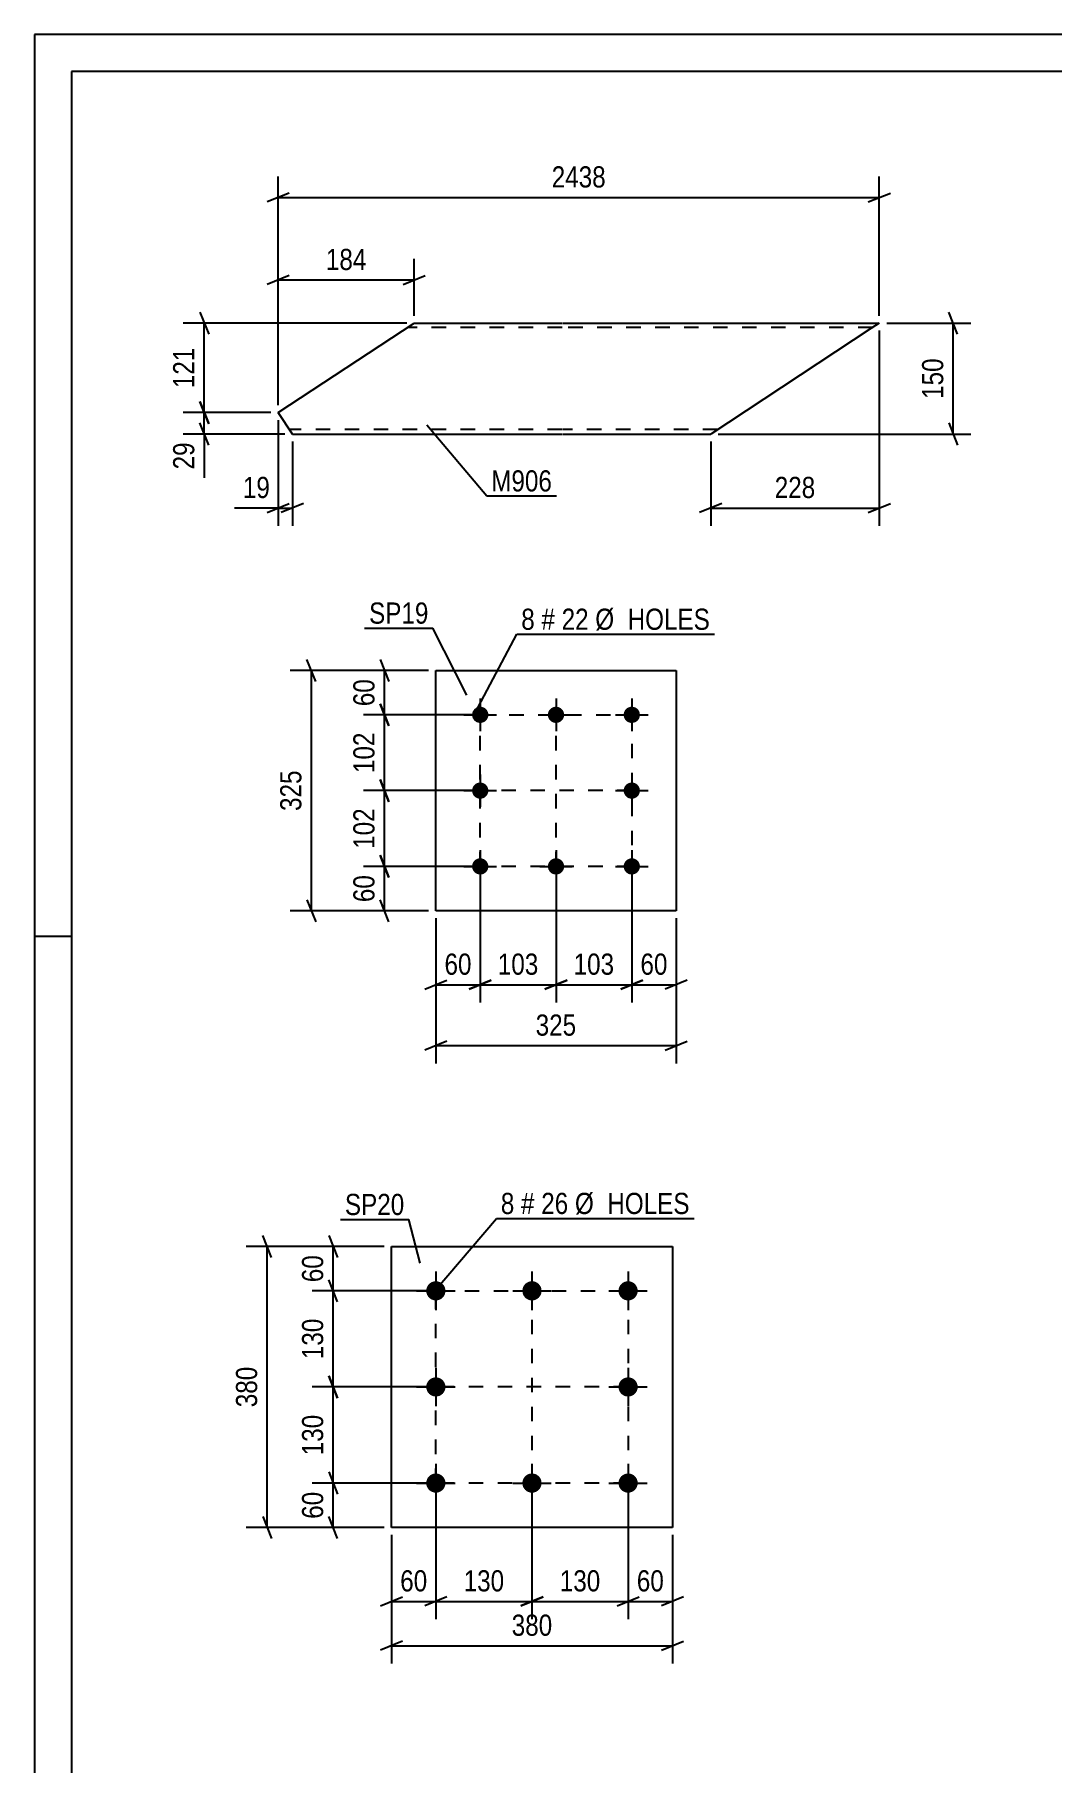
# Model space of a CAD drawing. Header units: millimetres. Extents: x 0 to 594, y 0 to 420.
# Drawn here: x 0 to 137.7, y 186.2 to 420 of the extents above; entities that cross this region are included whole.
import ezdxf

# ---------------------------------------------------------------- set-up
doc = ezdxf.new("R2010")
doc.units = ezdxf.units.MM
doc.linetypes.add('DXK_LINE_DOT2', pattern=[3.9198, 1.9599, -1.9599])
doc.styles.add('Arial Narrow', font='ARIALN.TTF', dxfattribs={"height": 0.2})

# ---------------------------------------------------------------- blocks, each defined once
blk = doc.blocks.new('Unknown-570386002-1132')
at = {"color": 5, "linetype": 'Continuous'}
for p, q in [((594, 420), (0, 420)), ((0, 420), (0, 0)), ((589, 415), (5, 415)), ((5, 415), (5, 5)), ((5, 298), (0, 298))]:
    blk.add_line(p, q, dxfattribs=at)
blk = doc.blocks.new('Part-570386002-7884 - 7868')
at = {"color": 2, "linetype": 'Continuous'}
for p, q in [((32.95, 368.87), (51.34, 380.97)), ((51.34, 380.97), (71.34, 380.97)), ((71.44, 380.97), (114.24, 380.97)), ((113.11, 380.23), (91.44, 365.97)), ((114.24, 380.97), (113.11, 380.23)), ((34.86, 365.97), (32.95, 368.87)), ((34.86, 365.97), (71.34, 365.97)), ((71.44, 365.97), (91.44, 365.97))]:
    blk.add_line(p, q, dxfattribs=at)
at = {"color": 7, "linetype": 'DXK_LINE_DOT2'}
for p, q in [((71.34, 380.37), (50.42, 380.37)), ((113.33, 380.37), (71.44, 380.37)), ((34.07, 367.17), (34.86, 365.97)), ((71.34, 366.57), (34.46, 366.57)), ((92.35, 366.57), (71.44, 366.57))]:
    blk.add_line(p, q, dxfattribs=at)
blk = doc.blocks.new('Bolt-570386002-8388 - 8354')
at = {"linetype": 'Continuous'}
for points in [[(60.27, 329.1, -1), (60.27, 326.9, -1)], [(70.52, 329.1, -1), (70.52, 326.9, -1)], [(80.77, 329.1, -1), (80.77, 326.9, -1)], [(60.27, 318.85, -1), (60.27, 316.65, -1)], [(80.77, 318.85, -1), (80.77, 316.65, -1)], [(60.27, 308.6, -1), (60.27, 306.4, -1)], [(70.52, 308.6, -1), (70.52, 306.4, -1)], [(80.77, 308.6, -1), (80.77, 306.4, -1)]]:
    blk.add_hatch(color=1, dxfattribs=at).paths.add_polyline_path(points)
at = {"color": 1, "linetype": 'Continuous'}
for p, q in [((60.27, 330.2), (60.27, 325.8)), ((70.52, 330.2), (70.52, 325.8)), ((80.77, 330.2), (80.77, 325.8)), ((58.07, 328), (62.47, 328)), ((68.32, 328), (72.72, 328)), ((78.57, 328), (82.97, 328)), ((60.27, 319.95), (60.27, 315.55)), ((80.77, 319.95), (80.77, 315.55)), ((58.07, 317.75), (62.47, 317.75)), ((78.57, 317.75), (82.97, 317.75)), ((60.27, 309.7), (60.27, 305.3)), ((70.52, 309.7), (70.52, 305.3)), ((80.77, 309.7), (80.77, 305.3)), ((58.07, 307.5), (62.47, 307.5)), ((68.32, 307.5), (72.72, 307.5)), ((78.57, 307.5), (82.97, 307.5))]:
    blk.add_line(p, q, dxfattribs=at)
blk = doc.blocks.new('Part-570386002-8403 - 8354')
at = {"color": 2, "linetype": 'Continuous'}
for p, q in [((54.27, 301.5), (54.27, 334)), ((54.27, 334), (86.77, 334)), ((86.77, 334), (86.77, 301.5)), ((86.77, 301.5), (54.27, 301.5))]:
    blk.add_line(p, q, dxfattribs=at)
blk = doc.blocks.new('Bolt-570386002-8549 - 8515')
at = {"linetype": 'Continuous'}
for points in [[(54.27, 251.4, -1), (54.27, 248.8, -1)], [(67.27, 251.4, -1), (67.27, 248.8, -1)], [(80.27, 251.4, -1), (80.27, 248.8, -1)], [(54.27, 238.4, -1), (54.27, 235.8, -1)], [(80.27, 238.4, -1), (80.27, 235.8, -1)], [(54.27, 225.4, -1), (54.27, 222.8, -1)], [(67.27, 225.4, -1), (67.27, 222.8, -1)], [(80.27, 225.4, -1), (80.27, 222.8, -1)]]:
    blk.add_hatch(color=1, dxfattribs=at).paths.add_polyline_path(points)
at = {"color": 1, "linetype": 'Continuous'}
for p, q in [((54.27, 252.7), (54.27, 247.5)), ((67.27, 252.7), (67.27, 247.5)), ((80.27, 252.7), (80.27, 247.5)), ((51.67, 250.1), (56.87, 250.1)), ((64.67, 250.1), (69.87, 250.1)), ((77.67, 250.1), (82.87, 250.1)), ((54.27, 239.7), (54.27, 234.5)), ((80.27, 239.7), (80.27, 234.5)), ((51.67, 237.1), (56.87, 237.1)), ((77.67, 237.1), (82.87, 237.1)), ((54.27, 226.7), (54.27, 221.5)), ((67.27, 226.7), (67.27, 221.5)), ((80.27, 226.7), (80.27, 221.5)), ((51.67, 224.1), (56.87, 224.1)), ((64.67, 224.1), (69.87, 224.1)), ((77.67, 224.1), (82.87, 224.1))]:
    blk.add_line(p, q, dxfattribs=at)
blk = doc.blocks.new('Part-570386002-8564 - 8515')
at = {"color": 2, "linetype": 'Continuous'}
for p, q in [((48.27, 218.1), (48.27, 256.1)), ((48.27, 256.1), (86.27, 256.1)), ((86.27, 256.1), (86.27, 218.1)), ((86.27, 218.1), (48.27, 218.1))]:
    blk.add_line(p, q, dxfattribs=at)
blk = doc.blocks.new('Rectangle-570386002-17973 - 8354')
at = {"color": 1, "linetype": 'DXK_LINE_DOT2'}
blk.add_lwpolyline([(60.27, 328), (80.77, 328), (80.77, 307.5), (60.27, 307.5), (60.27, 328)], close=True, dxfattribs=at)
blk = doc.blocks.new('Rectangle-570386002-18033 - 8515')
at = {"color": 1, "linetype": 'DXK_LINE_DOT2'}
blk.add_lwpolyline([(54.27, 250.1), (80.27, 250.1), (80.27, 224.1), (54.27, 224.1), (54.27, 250.1)], close=True, dxfattribs=at)
blk = doc.blocks.new('Line-570386002-17983 - 8354')
at = {"color": 1, "linetype": 'DXK_LINE_DOT2'}
blk.add_line((70.52, 307.5), (70.52, 328), dxfattribs=at)
blk = doc.blocks.new('Line-570386002-18043 - 8515')
at = {"color": 1, "linetype": 'DXK_LINE_DOT2'}
blk.add_line((67.27, 250.1), (67.27, 224.1), dxfattribs=at)
blk = doc.blocks.new('Line-570386002-17990 - 8354')
at = {"color": 1, "linetype": 'DXK_LINE_DOT2'}
blk.add_line((80.77, 317.75), (60.27, 317.75), dxfattribs=at)
blk = doc.blocks.new('Line-570386002-18050 - 8515')
at = {"color": 1, "linetype": 'DXK_LINE_DOT2'}
blk.add_line((80.27, 237.1), (54.27, 237.1), dxfattribs=at)
blk = doc.blocks.new('StraightDimension-570386002-7922 - 7868')
at = {"color": 7, "linetype": 'Continuous'}
for p, q in [((22.35, 382.47), (23.55, 379.47)), ((50.34, 380.97), (20.1, 380.97)), ((22.95, 368.87), (22.95, 380.97)), ((23.55, 367.37), (22.35, 370.37)), ((31.95, 368.87), (20.1, 368.87))]:
    blk.add_line(p, q, dxfattribs=at)
at = {"color": 0}
blk.add_wipeout([(22.2, 378.26), (18, 378.26), (18, 371.58), (22.2, 371.58)], dxfattribs=at)
at = {"color": 3, "style": 'Arial Narrow'}
blk.add_text('121', height=2.863, rotation=90.0002, dxfattribs=at).set_placement((21.6, 372.18))
blk = doc.blocks.new('StraightDimension-570386002-7898 - 7868')
at = {"color": 7, "linetype": 'Continuous'}
for p, q in [((124.84, 379.47), (123.64, 382.47)), ((115.24, 380.97), (126.64, 380.97)), ((124.24, 365.97), (124.24, 380.97)), ((123.64, 367.47), (124.84, 364.47)), ((92.44, 365.97), (126.64, 365.97))]:
    blk.add_line(p, q, dxfattribs=at)
at = {"color": 0}
blk.add_wipeout([(123.49, 376.81), (119.29, 376.81), (119.29, 370.13), (123.49, 370.13)], dxfattribs=at)
at = {"color": 3, "style": 'Arial Narrow'}
blk.add_text('150', height=2.863, rotation=90.0002, dxfattribs=at).set_placement((122.89, 370.73))
blk = doc.blocks.new('StraightDimension-570386002-7887 - 7868')
at = {"color": 7, "linetype": 'Continuous'}
for p, q in [((32.95, 369.87), (32.95, 400.82)), ((114.24, 381.97), (114.24, 400.82)), ((34.45, 398.57), (31.45, 397.37)), ((32.95, 397.97), (114.24, 397.97)), ((112.74, 397.37), (115.74, 398.57))]:
    blk.add_line(p, q, dxfattribs=at)
at = {"color": 0}
blk.add_wipeout([(77.85, 398.72), (77.85, 402.92), (69.34, 402.92), (69.34, 398.72)], dxfattribs=at)
at = {"color": 3, "style": 'Arial Narrow'}
blk.add_text('2438', height=2.863, dxfattribs=at).set_placement((69.94, 399.32))
blk = doc.blocks.new('StraightDimension-570386002-7956 - 7868')
at = {"color": 7, "linetype": 'Continuous'}
for p, q in [((32.95, 369.87), (32.95, 389.66)), ((51.34, 381.97), (51.34, 389.66)), ((34.45, 387.41), (31.45, 386.21)), ((32.95, 386.81), (51.34, 386.81)), ((49.84, 386.21), (52.84, 387.41))]:
    blk.add_line(p, q, dxfattribs=at)
at = {"color": 0}
blk.add_wipeout([(45.48, 387.56), (45.48, 391.76), (38.8, 391.76), (38.8, 387.56)], dxfattribs=at)
at = {"color": 3, "style": 'Arial Narrow'}
blk.add_text('184', height=2.863, dxfattribs=at).set_placement((39.4, 388.16))
blk = doc.blocks.new('StraightDimension-570386002-7988 - 7868')
at = {"color": 7, "linetype": 'Continuous'}
for p, q in [((114.24, 379.97), (114.24, 353.57)), ((91.44, 364.97), (91.44, 353.57)), ((92.94, 356.57), (89.94, 355.37)), ((91.44, 355.97), (114.24, 355.97)), ((112.74, 355.37), (115.74, 356.57))]:
    blk.add_line(p, q, dxfattribs=at)
at = {"color": 0}
blk.add_wipeout([(106.18, 356.72), (106.18, 360.92), (99.5, 360.92), (99.5, 356.72)], dxfattribs=at)
at = {"color": 3, "style": 'Arial Narrow'}
blk.add_text('228', height=2.863, dxfattribs=at).set_placement((100.1, 357.32))
blk = doc.blocks.new('StraightDimension-570386002-7923 - 7868')
at = {"color": 7, "linetype": 'Continuous'}
for p, q in [((22.35, 370.37), (23.55, 367.37)), ((31.95, 368.87), (20.1, 368.87)), ((23.55, 364.47), (22.35, 367.47)), ((22.95, 365.97), (22.95, 368.87)), ((33.86, 365.97), (20.1, 365.97))]:
    blk.add_line(p, q, dxfattribs=at)
at = {"color": 0}
blk.add_wipeout([(22.2, 365.44), (18, 365.44), (18, 360.59), (22.2, 360.59)], dxfattribs=at)
at = {"color": 7, "linetype": 'Continuous'}
blk.add_line((22.95, 365.97), (22.95, 360.06), dxfattribs=at)
blk.add_line((22.95, 365.97), (22.95, 360.06), dxfattribs=at)
at = {"color": 3, "style": 'Arial Narrow'}
blk.add_text('29', height=2.863, rotation=90.0002, dxfattribs=at).set_placement((21.6, 361.19))
blk = doc.blocks.new('StraightDimension-570386002-7974 - 7868')
at = {"color": 7, "linetype": 'Continuous'}
for p, q in [((32.95, 367.87), (32.95, 353.57)), ((34.86, 364.97), (34.86, 353.57)), ((31.45, 355.37), (34.45, 356.57)), ((32.95, 355.97), (34.86, 355.97)), ((36.36, 356.57), (33.36, 355.37))]:
    blk.add_line(p, q, dxfattribs=at)
at = {"color": 0}
blk.add_wipeout([(32.42, 356.72), (32.42, 360.92), (27.57, 360.92), (27.57, 356.72)], dxfattribs=at)
at = {"color": 7, "linetype": 'Continuous'}
blk.add_line((32.95, 355.97), (27.04, 355.97), dxfattribs=at)
blk.add_line((32.95, 355.97), (27.04, 355.97), dxfattribs=at)
at = {"color": 3, "style": 'Arial Narrow'}
blk.add_text('19', height=2.863, dxfattribs=at).set_placement((28.17, 357.32))
blk = doc.blocks.new('StraightDimension-570386002-8462 - 8354')
at = {"color": 7, "linetype": 'Continuous'}
for p, q in [((46.72, 319.25), (47.92, 316.25)), ((59.27, 317.75), (44.47, 317.75)), ((47.32, 307.5), (47.32, 317.75)), ((47.92, 306), (46.72, 309)), ((59.27, 307.5), (44.47, 307.5))]:
    blk.add_line(p, q, dxfattribs=at)
at = {"color": 0}
blk.add_wipeout([(46.57, 315.96), (42.37, 315.96), (42.37, 309.28), (46.57, 309.28)], dxfattribs=at)
at = {"color": 3, "style": 'Arial Narrow'}
blk.add_text('102', height=2.863, rotation=90.0002, dxfattribs=at).set_placement((45.97, 309.88))
blk = doc.blocks.new('StraightDimension-570386002-8405 - 8354')
at = {"color": 7, "linetype": 'Continuous'}
for p, q in [((54.27, 300.5), (54.27, 280.86)), ((86.77, 300.5), (86.77, 280.86)), ((55.77, 283.86), (52.77, 282.66)), ((54.27, 283.26), (86.77, 283.26)), ((85.27, 282.66), (88.27, 283.86))]:
    blk.add_line(p, q, dxfattribs=at)
at = {"color": 0}
blk.add_wipeout([(73.86, 284.01), (73.86, 288.21), (67.17, 288.21), (67.17, 284.01)], dxfattribs=at)
at = {"color": 3, "style": 'Arial Narrow'}
blk.add_text('325', height=2.863, dxfattribs=at).set_placement((67.77, 284.61))
blk = doc.blocks.new('StraightDimension-570386002-8416 - 8354')
at = {"color": 7, "linetype": 'Continuous'}
for p, q in [((60.27, 306.5), (60.27, 289.1)), ((54.27, 300.5), (54.27, 289.1)), ((52.77, 290.9), (55.77, 292.1)), ((54.27, 291.5), (60.27, 291.5)), ((61.77, 292.1), (58.77, 290.9))]:
    blk.add_line(p, q, dxfattribs=at)
at = {"color": 0}
blk.add_wipeout([(59.69, 292.25), (59.69, 296.45), (54.84, 296.45), (54.84, 292.25)], dxfattribs=at)
at = {"color": 3, "style": 'Arial Narrow'}
blk.add_text('60', height=2.863, dxfattribs=at).set_placement((55.44, 292.85))
blk = doc.blocks.new('StraightDimension-570386002-8426 - 8354')
at = {"color": 7, "linetype": 'Continuous'}
for p, q in [((60.27, 306.5), (60.27, 289.1)), ((70.52, 306.5), (70.52, 289.1)), ((58.77, 290.9), (61.77, 292.1)), ((60.27, 291.5), (70.52, 291.5)), ((72.02, 292.1), (69.02, 290.9))]:
    blk.add_line(p, q, dxfattribs=at)
at = {"color": 0}
blk.add_wipeout([(68.73, 292.25), (68.73, 296.45), (62.05, 296.45), (62.05, 292.25)], dxfattribs=at)
at = {"color": 3, "style": 'Arial Narrow'}
blk.add_text('103', height=2.863, dxfattribs=at).set_placement((62.65, 292.85))
blk = doc.blocks.new('StraightDimension-570386002-8428 - 8354')
at = {"color": 7, "linetype": 'Continuous'}
for p, q in [((70.52, 306.5), (70.52, 289.1)), ((80.77, 306.5), (80.77, 289.1)), ((69.02, 290.9), (72.02, 292.1)), ((70.52, 291.5), (80.77, 291.5)), ((82.27, 292.1), (79.27, 290.9))]:
    blk.add_line(p, q, dxfattribs=at)
at = {"color": 0}
blk.add_wipeout([(78.98, 292.25), (78.98, 296.45), (72.3, 296.45), (72.3, 292.25)], dxfattribs=at)
at = {"color": 3, "style": 'Arial Narrow'}
blk.add_text('103', height=2.863, dxfattribs=at).set_placement((72.9, 292.85))
blk = doc.blocks.new('StraightDimension-570386002-8430 - 8354')
at = {"color": 7, "linetype": 'Continuous'}
for p, q in [((80.77, 306.5), (80.77, 289.1)), ((86.77, 300.5), (86.77, 289.1)), ((79.27, 290.9), (82.27, 292.1)), ((80.77, 291.5), (86.77, 291.5)), ((88.27, 292.1), (85.27, 290.9))]:
    blk.add_line(p, q, dxfattribs=at)
at = {"color": 0}
blk.add_wipeout([(86.19, 292.25), (86.19, 296.45), (81.34, 296.45), (81.34, 292.25)], dxfattribs=at)
at = {"color": 3, "style": 'Arial Narrow'}
blk.add_text('60', height=2.863, dxfattribs=at).set_placement((81.94, 292.85))
blk = doc.blocks.new('StraightDimension-570386002-8441 - 8354')
at = {"color": 7, "linetype": 'Continuous'}
for p, q in [((38.03, 332.5), (36.83, 335.5)), ((53.27, 334), (34.58, 334)), ((37.43, 301.5), (37.43, 334)), ((36.83, 303), (38.03, 300)), ((53.27, 301.5), (34.58, 301.5))]:
    blk.add_line(p, q, dxfattribs=at)
at = {"color": 0}
blk.add_wipeout([(36.68, 321.09), (32.48, 321.09), (32.48, 314.4), (36.68, 314.4)], dxfattribs=at)
at = {"color": 3, "style": 'Arial Narrow'}
blk.add_text('325', height=2.863, rotation=90.0002, dxfattribs=at).set_placement((36.08, 315))
blk = doc.blocks.new('StraightDimension-570386002-8452 - 8354')
at = {"color": 7, "linetype": 'Continuous'}
for p, q in [((46.72, 309), (47.92, 306)), ((59.27, 307.5), (44.47, 307.5)), ((47.32, 301.5), (47.32, 307.5)), ((47.92, 300), (46.72, 303)), ((53.27, 301.5), (44.47, 301.5))]:
    blk.add_line(p, q, dxfattribs=at)
at = {"color": 0}
blk.add_wipeout([(46.57, 306.92), (42.37, 306.92), (42.37, 302.07), (46.57, 302.07)], dxfattribs=at)
at = {"color": 3, "style": 'Arial Narrow'}
blk.add_text('60', height=2.863, rotation=90.0002, dxfattribs=at).set_placement((45.97, 302.67))
blk = doc.blocks.new('StraightDimension-570386002-8464 - 8354')
at = {"color": 7, "linetype": 'Continuous'}
for p, q in [((59.27, 328), (44.47, 328)), ((46.72, 329.5), (47.92, 326.5)), ((47.32, 317.75), (47.32, 328)), ((47.92, 316.25), (46.72, 319.25)), ((59.27, 317.75), (44.47, 317.75))]:
    blk.add_line(p, q, dxfattribs=at)
at = {"color": 0}
blk.add_wipeout([(46.57, 326.21), (42.37, 326.21), (42.37, 319.53), (46.57, 319.53)], dxfattribs=at)
at = {"color": 3, "style": 'Arial Narrow'}
blk.add_text('102', height=2.863, rotation=90.0002, dxfattribs=at).set_placement((45.97, 320.13))
blk = doc.blocks.new('StraightDimension-570386002-8466 - 8354')
at = {"color": 7, "linetype": 'Continuous'}
for p, q in [((46.72, 335.5), (47.92, 332.5)), ((53.27, 334), (44.47, 334)), ((47.32, 328), (47.32, 334)), ((59.27, 328), (44.47, 328)), ((47.92, 326.5), (46.72, 329.5))]:
    blk.add_line(p, q, dxfattribs=at)
at = {"color": 0}
blk.add_wipeout([(46.57, 333.42), (42.37, 333.42), (42.37, 328.57), (46.57, 328.57)], dxfattribs=at)
at = {"color": 3, "style": 'Arial Narrow'}
blk.add_text('60', height=2.863, rotation=90.0002, dxfattribs=at).set_placement((45.97, 329.17))
blk = doc.blocks.new('StraightDimension-570386002-8627 - 8515')
at = {"color": 7, "linetype": 'Continuous'}
for p, q in [((48.27, 217.1), (48.27, 199.7)), ((86.27, 217.1), (86.27, 199.7)), ((49.77, 202.7), (46.77, 201.5)), ((48.27, 202.1), (86.27, 202.1)), ((84.77, 201.5), (87.77, 202.7))]:
    blk.add_line(p, q, dxfattribs=at)
at = {"color": 0}
blk.add_wipeout([(70.62, 202.85), (70.62, 207.05), (63.93, 207.05), (63.93, 202.85)], dxfattribs=at)
at = {"color": 3, "style": 'Arial Narrow'}
blk.add_text('380', height=2.863, dxfattribs=at).set_placement((64.53, 203.45))
blk = doc.blocks.new('StraightDimension-570386002-8566 - 8515')
at = {"color": 7, "linetype": 'Continuous'}
for p, q in [((39.78, 225.6), (40.98, 222.6)), ((53.27, 224.1), (37.53, 224.1)), ((40.38, 218.1), (40.38, 224.1)), ((47.27, 218.1), (37.53, 218.1)), ((40.98, 216.6), (39.78, 219.6))]:
    blk.add_line(p, q, dxfattribs=at)
at = {"color": 0}
blk.add_wipeout([(39.63, 223.53), (35.43, 223.53), (35.43, 218.67), (39.63, 218.67)], dxfattribs=at)
at = {"color": 3, "style": 'Arial Narrow'}
blk.add_text('60', height=2.863, rotation=90.0002, dxfattribs=at).set_placement((39.03, 219.27))
blk = doc.blocks.new('StraightDimension-570386002-8576 - 8515')
at = {"color": 7, "linetype": 'Continuous'}
for p, q in [((40.98, 235.6), (39.78, 238.6)), ((53.27, 237.1), (37.53, 237.1)), ((40.38, 224.1), (40.38, 237.1)), ((39.78, 225.6), (40.98, 222.6)), ((53.27, 224.1), (37.53, 224.1))]:
    blk.add_line(p, q, dxfattribs=at)
at = {"color": 0}
blk.add_wipeout([(39.63, 233.94), (35.43, 233.94), (35.43, 227.26), (39.63, 227.26)], dxfattribs=at)
at = {"color": 3, "style": 'Arial Narrow'}
blk.add_text('130', height=2.863, rotation=90.0002, dxfattribs=at).set_placement((39.03, 227.86))
blk = doc.blocks.new('StraightDimension-570386002-8578 - 8515')
at = {"color": 7, "linetype": 'Continuous'}
for p, q in [((40.98, 248.6), (39.78, 251.6)), ((53.27, 250.1), (37.53, 250.1)), ((40.38, 237.1), (40.38, 250.1)), ((39.78, 238.6), (40.98, 235.6)), ((53.27, 237.1), (37.53, 237.1))]:
    blk.add_line(p, q, dxfattribs=at)
at = {"color": 0}
blk.add_wipeout([(39.63, 246.94), (35.43, 246.94), (35.43, 240.26), (39.63, 240.26)], dxfattribs=at)
at = {"color": 3, "style": 'Arial Narrow'}
blk.add_text('130', height=2.863, rotation=90.0002, dxfattribs=at).set_placement((39.03, 240.86))
blk = doc.blocks.new('StraightDimension-570386002-8580 - 8515')
at = {"color": 7, "linetype": 'Continuous'}
for p, q in [((39.78, 257.6), (40.98, 254.6)), ((47.27, 256.1), (37.53, 256.1)), ((40.38, 250.1), (40.38, 256.1)), ((40.98, 248.6), (39.78, 251.6)), ((53.27, 250.1), (37.53, 250.1))]:
    blk.add_line(p, q, dxfattribs=at)
at = {"color": 0}
blk.add_wipeout([(39.63, 255.53), (35.43, 255.53), (35.43, 250.67), (39.63, 250.67)], dxfattribs=at)
at = {"color": 3, "style": 'Arial Narrow'}
blk.add_text('60', height=2.863, rotation=90.0002, dxfattribs=at).set_placement((39.03, 251.27))
blk = doc.blocks.new('StraightDimension-570386002-8591 - 8515')
at = {"color": 7, "linetype": 'Continuous'}
for p, q in [((32.05, 254.6), (30.85, 257.6)), ((47.27, 256.1), (28.6, 256.1)), ((31.45, 218.1), (31.45, 256.1)), ((47.27, 218.1), (28.6, 218.1)), ((30.85, 219.6), (32.05, 216.6))]:
    blk.add_line(p, q, dxfattribs=at)
at = {"color": 0}
blk.add_wipeout([(30.7, 240.44), (26.5, 240.44), (26.5, 233.76), (30.7, 233.76)], dxfattribs=at)
at = {"color": 3, "style": 'Arial Narrow'}
blk.add_text('380', height=2.863, rotation=90.0002, dxfattribs=at).set_placement((30.1, 234.36))
blk = doc.blocks.new('StraightDimension-570386002-8602 - 8515')
at = {"color": 7, "linetype": 'Continuous'}
for p, q in [((54.27, 223.1), (54.27, 205.7)), ((48.27, 217.1), (48.27, 205.7)), ((46.77, 207.5), (49.77, 208.7)), ((48.27, 208.1), (54.27, 208.1)), ((55.77, 208.7), (52.77, 207.5))]:
    blk.add_line(p, q, dxfattribs=at)
at = {"color": 0}
blk.add_wipeout([(53.7, 208.85), (53.7, 213.05), (48.85, 213.05), (48.85, 208.85)], dxfattribs=at)
at = {"color": 3, "style": 'Arial Narrow'}
blk.add_text('60', height=2.863, dxfattribs=at).set_placement((49.45, 209.45))
blk = doc.blocks.new('StraightDimension-570386002-8612 - 8515')
at = {"color": 7, "linetype": 'Continuous'}
for p, q in [((54.27, 223.1), (54.27, 205.7)), ((67.27, 223.1), (67.27, 205.7)), ((55.77, 208.7), (52.77, 207.5)), ((54.27, 208.1), (67.27, 208.1)), ((65.77, 207.5), (68.77, 208.7))]:
    blk.add_line(p, q, dxfattribs=at)
at = {"color": 0}
blk.add_wipeout([(64.12, 208.85), (64.12, 213.05), (57.43, 213.05), (57.43, 208.85)], dxfattribs=at)
at = {"color": 3, "style": 'Arial Narrow'}
blk.add_text('130', height=2.863, dxfattribs=at).set_placement((58.03, 209.45))
blk = doc.blocks.new('StraightDimension-570386002-8614 - 8515')
at = {"color": 7, "linetype": 'Continuous'}
for p, q in [((67.27, 223.1), (67.27, 205.7)), ((80.27, 223.1), (80.27, 205.7)), ((68.77, 208.7), (65.77, 207.5)), ((67.27, 208.1), (80.27, 208.1)), ((78.77, 207.5), (81.77, 208.7))]:
    blk.add_line(p, q, dxfattribs=at)
at = {"color": 0}
blk.add_wipeout([(77.12, 208.85), (77.12, 213.05), (70.43, 213.05), (70.43, 208.85)], dxfattribs=at)
at = {"color": 3, "style": 'Arial Narrow'}
blk.add_text('130', height=2.863, dxfattribs=at).set_placement((71.03, 209.45))
blk = doc.blocks.new('StraightDimension-570386002-8616 - 8515')
at = {"color": 7, "linetype": 'Continuous'}
for p, q in [((80.27, 223.1), (80.27, 205.7)), ((86.27, 217.1), (86.27, 205.7)), ((78.77, 207.5), (81.77, 208.7)), ((80.27, 208.1), (86.27, 208.1)), ((87.77, 208.7), (84.77, 207.5))]:
    blk.add_line(p, q, dxfattribs=at)
at = {"color": 0}
blk.add_wipeout([(85.7, 208.85), (85.7, 213.05), (80.85, 213.05), (80.85, 208.85)], dxfattribs=at)
at = {"color": 3, "style": 'Arial Narrow'}
blk.add_text('60', height=2.863, dxfattribs=at).set_placement((81.45, 209.45))
blk = doc.blocks.new('Mark-570386002-7880 - 7868')
at = {"color": 0}
blk.add_wipeout([(69.98, 358.21), (69.98, 361.21), (61.76, 361.21), (61.76, 358.21)], dxfattribs=at)
blk.add_wipeout([(69.98, 358.21), (69.98, 361.21), (61.76, 361.21), (61.76, 358.21)], dxfattribs=at)
at = {"color": 30, "linetype": 'Continuous'}
for p, q in [((53.05, 367.24), (61.16, 357.61)), ((61.16, 357.61), (70.58, 357.61))]:
    blk.add_line(p, q, dxfattribs=at)
at = {"color": 3, "style": 'Arial Narrow'}
blk.add_text('M906', height=2.863, dxfattribs=at).set_placement((61.76, 358.21))
blk = doc.blocks.new('Mark-570386002-8384 - 8354')
at = {"color": 0}
blk.add_wipeout([(67.65, 339.5), (67.65, 342.5), (65.82, 342.5), (65.82, 339.5)], dxfattribs=at)
blk.add_wipeout([(67.65, 339.5), (67.65, 342.5), (65.82, 342.5), (65.82, 339.5)], dxfattribs=at)
at = {"color": 7, "linetype": 'Continuous'}
blk.add_line((59.57, 328.29), (65.22, 338.9), dxfattribs=at)
at = {"color": 0}
blk.add_wipeout([(70.38, 339.5), (70.38, 342.5), (68.55, 342.5), (68.55, 339.5)], dxfattribs=at)
blk.add_wipeout([(70.38, 339.5), (70.38, 342.5), (68.55, 342.5), (68.55, 339.5)], dxfattribs=at)
at = {"color": 3, "style": 'Arial Narrow'}
blk.add_text('8', height=2.86, dxfattribs=at).set_placement((65.82, 339.5))
at = {"color": 0}
blk.add_wipeout([(74.93, 339.5), (74.93, 342.5), (71.28, 342.5), (71.28, 339.5)], dxfattribs=at)
blk.add_wipeout([(74.93, 339.5), (74.93, 342.5), (71.28, 342.5), (71.28, 339.5)], dxfattribs=at)
at = {"color": 3, "style": 'Arial Narrow'}
blk.add_text('#', height=2.86, dxfattribs=at).set_placement((68.55, 339.5))
at = {"color": 0}
blk.add_wipeout([(91.36, 339.5), (91.36, 342.5), (75.83, 342.5), (75.83, 339.5)], dxfattribs=at)
blk.add_wipeout([(91.36, 339.5), (91.36, 342.5), (75.83, 342.5), (75.83, 339.5)], dxfattribs=at)
at = {"color": 7, "linetype": 'Continuous'}
blk.add_line((65.22, 338.9), (91.96, 338.9), dxfattribs=at)
at = {"color": 3, "style": 'Arial Narrow'}
for s, p in [('22', (71.28, 339.5)), ('Ø  HOLES', (75.83, 339.5))]:
    blk.add_text(s, height=2.863, dxfattribs=at).set_placement(p)
blk = doc.blocks.new('Mark-570386002-8399 - 8354')
at = {"color": 0}
blk.add_wipeout([(53.28, 340.33), (53.28, 343.33), (45.24, 343.33), (45.24, 340.33)], dxfattribs=at)
blk.add_wipeout([(53.28, 340.33), (53.28, 343.33), (45.24, 343.33), (45.24, 340.33)], dxfattribs=at)
at = {"color": 30, "linetype": 'Continuous'}
for p in [(44.64, 339.73), (58.48, 330.66)]:
    blk.add_line(p, (53.88, 339.73), dxfattribs=at)
at = {"color": 3, "style": 'Arial Narrow'}
blk.add_text('SP19', height=2.863, dxfattribs=at).set_placement((45.24, 340.33))
blk = doc.blocks.new('Mark-570386002-8545 - 8515')
at = {"color": 0}
blk.add_wipeout([(64.89, 260.49), (64.89, 263.49), (63.06, 263.49), (63.06, 260.49)], dxfattribs=at)
blk.add_wipeout([(64.89, 260.49), (64.89, 263.49), (63.06, 263.49), (63.06, 260.49)], dxfattribs=at)
at = {"color": 7, "linetype": 'Continuous'}
blk.add_line((54.06, 250.02), (62.46, 259.89), dxfattribs=at)
at = {"color": 0}
blk.add_wipeout([(67.62, 260.49), (67.62, 263.49), (65.79, 263.49), (65.79, 260.49)], dxfattribs=at)
blk.add_wipeout([(67.62, 260.49), (67.62, 263.49), (65.79, 263.49), (65.79, 260.49)], dxfattribs=at)
at = {"color": 3, "style": 'Arial Narrow'}
blk.add_text('8', height=2.86, dxfattribs=at).set_placement((63.06, 260.49))
at = {"color": 0}
blk.add_wipeout([(72.18, 260.49), (72.18, 263.49), (68.52, 263.49), (68.52, 260.49)], dxfattribs=at)
blk.add_wipeout([(72.18, 260.49), (72.18, 263.49), (68.52, 263.49), (68.52, 260.49)], dxfattribs=at)
at = {"color": 3, "style": 'Arial Narrow'}
blk.add_text('#', height=2.86, dxfattribs=at).set_placement((65.79, 260.49))
at = {"color": 0}
blk.add_wipeout([(88.6, 260.49), (88.6, 263.49), (73.08, 263.49), (73.08, 260.49)], dxfattribs=at)
blk.add_wipeout([(88.6, 260.49), (88.6, 263.49), (73.08, 263.49), (73.08, 260.49)], dxfattribs=at)
at = {"color": 7, "linetype": 'Continuous'}
blk.add_line((62.46, 259.89), (89.2, 259.89), dxfattribs=at)
at = {"color": 3, "style": 'Arial Narrow'}
for s, p in [('26', (68.52, 260.49)), ('Ø  HOLES', (73.08, 260.49))]:
    blk.add_text(s, height=2.863, dxfattribs=at).set_placement(p)
blk = doc.blocks.new('Mark-570386002-8560 - 8515')
at = {"color": 0}
blk.add_wipeout([(50.01, 260.35), (50.01, 263.35), (41.97, 263.35), (41.97, 260.35)], dxfattribs=at)
blk.add_wipeout([(50.01, 260.35), (50.01, 263.35), (41.97, 263.35), (41.97, 260.35)], dxfattribs=at)
at = {"color": 30, "linetype": 'Continuous'}
for p in [(41.37, 259.75), (52.16, 253.84)]:
    blk.add_line(p, (50.61, 259.75), dxfattribs=at)
at = {"color": 3, "style": 'Arial Narrow'}
blk.add_text('SP20', height=2.863, dxfattribs=at).set_placement((41.97, 260.35))

msp = doc.modelspace()

# ---------------------------------------------------------------- block references
for name in ['Unknown-570386002-1132', 'Part-570386002-7884 - 7868', 'Part-570386002-8403 - 8354', 'Bolt-570386002-8388 - 8354', 'Rectangle-570386002-17973 - 8354', 'Line-570386002-17983 - 8354', 'Line-570386002-17990 - 8354', 'Part-570386002-8564 - 8515', 'Bolt-570386002-8549 - 8515', 'Rectangle-570386002-18033 - 8515', 'Line-570386002-18043 - 8515', 'Line-570386002-18050 - 8515']:
    msp.add_blockref(name, (0, 0))

# ---------------------------------------------------------------- next in the draw order: block references
for name in ['StraightDimension-570386002-7922 - 7868', 'StraightDimension-570386002-7898 - 7868', 'Mark-570386002-7880 - 7868', 'StraightDimension-570386002-8462 - 8354', 'StraightDimension-570386002-8405 - 8354', 'StraightDimension-570386002-8627 - 8515']:
    msp.add_blockref(name, (0, 0))

# ---------------------------------------------------------------- next in the draw order: block references
for name in ['StraightDimension-570386002-7887 - 7868', 'StraightDimension-570386002-8416 - 8354', 'StraightDimension-570386002-8566 - 8515']:
    msp.add_blockref(name, (0, 0))

# ---------------------------------------------------------------- next in the draw order: block references
for name in ['StraightDimension-570386002-7956 - 7868', 'StraightDimension-570386002-7988 - 7868', 'StraightDimension-570386002-8441 - 8354', 'StraightDimension-570386002-8426 - 8354', 'StraightDimension-570386002-8576 - 8515']:
    msp.add_blockref(name, (0, 0))

# ---------------------------------------------------------------- next in the draw order: block references
for name in ['StraightDimension-570386002-7923 - 7868', 'StraightDimension-570386002-8464 - 8354', 'StraightDimension-570386002-8452 - 8354', 'StraightDimension-570386002-8428 - 8354', 'StraightDimension-570386002-8578 - 8515']:
    msp.add_blockref(name, (0, 0))

# ---------------------------------------------------------------- next in the draw order: block references
for name in ['StraightDimension-570386002-7974 - 7868', 'StraightDimension-570386002-8466 - 8354', 'StraightDimension-570386002-8430 - 8354', 'StraightDimension-570386002-8580 - 8515']:
    msp.add_blockref(name, (0, 0))

# ---------------------------------------------------------------- next in the draw order: block references
for name in ['Mark-570386002-8384 - 8354', 'Mark-570386002-8545 - 8515', 'StraightDimension-570386002-8591 - 8515']:
    msp.add_blockref(name, (0, 0))

# ---------------------------------------------------------------- next in the draw order: block references
for name in ['Mark-570386002-8399 - 8354', 'Mark-570386002-8560 - 8515', 'StraightDimension-570386002-8602 - 8515']:
    msp.add_blockref(name, (0, 0))

# ---------------------------------------------------------------- next in the draw order: block references
msp.add_blockref('StraightDimension-570386002-8612 - 8515', (0, 0))

# ---------------------------------------------------------------- next in the draw order: block references
msp.add_blockref('StraightDimension-570386002-8614 - 8515', (0, 0))

# ---------------------------------------------------------------- next in the draw order: block references
msp.add_blockref('StraightDimension-570386002-8616 - 8515', (0, 0))

doc.saveas('drawing.dxf')
